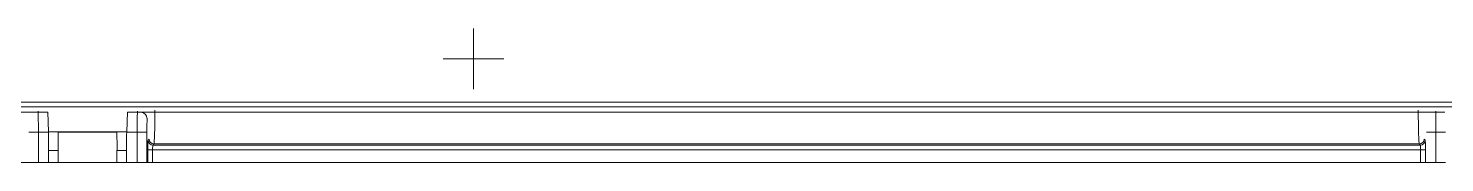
# Model space of a CAD drawing. Header units: inches. Extents: x 3778 to 56227, y -16914 to 35091.
# Drawn here: x 47082.6 to 47230.3, y -10810.7 to -10796.7 of the extents above; entities that cross this region are included whole.
import ezdxf

# ---------------------------------------------------------------- set-up
doc = ezdxf.new("R2010")
doc.units = ezdxf.units.IN
doc.header["$LTSCALE"] = 100
doc.header["$MEASUREMENT"] = 0
doc.layers.add('2-con', color=2, linetype='Continuous')
doc.layers.add('mark-B', color=2, linetype='Continuous', lineweight=20)

# ---------------------------------------------------------------- blocks, each defined once
blk = doc.blocks.new('무풍1way 일반')
for p, q in [((0, -253.28), (0, -246.97)), ((-3.16, -250.12), (3.16, -250.12))]:
    blk.add_line(p, q)
at = {"layer": 'mark-B'}
for p, q in [((-101.3, -239.33), (36.16, -239.33)), ((-100.3, -242.48), (-100.3, -239.33)), ((-100.3, -242.48), (-100.3, -239.33)), ((-99.2, -240.65), (-99.2, -239.33)), ((-99.2, -240.65), (-99.2, -239.33)), ((-98.7, -239.33), (-98.7, -240.65)), ((-98.7, -239.33), (-98.7, -240.65)), ((33.46, -240.65), (33.46, -239.33)), ((33.46, -240.65), (33.46, -239.33)), ((33.96, -239.33), (33.96, -240.65)), ((33.96, -239.33), (33.96, -240.65)), ((34.05, -242.49), (34.05, -239.33)), ((34.05, -242.49), (34.05, -239.33)), ((35.06, -239.33), (35.06, -242.48)), ((35.06, -239.33), (35.06, -242.48)), ((36.16, -240.59), (36.16, -239.33)), ((36.16, -239.33), (37.17, -239.33)), ((36.16, -240.59), (37.17, -240.59)), ((37.17, -239.33), (37.17, -240.59)), ((37.17, -239.33), (43.29, -239.33)), ((43.29, -240.59), (43.29, -239.33)), ((43.29, -239.33), (44.3, -239.33)), ((43.29, -240.59), (44.3, -240.59)), ((44.3, -240.59), (44.3, -239.33)), ((44.3, -239.33), (196.82, -239.33)), ((45.36, -242.48), (45.36, -239.33)), ((45.36, -242.48), (45.36, -239.33)), ((-98.7, -240.65), (-99.2, -240.65)), ((-98.7, -240.65), (-99.2, -240.65)), ((-99.17, -241.65), (-99.06, -241.76)), ((-99.17, -241.65), (-99.06, -241.76)), ((-98.7, -240.65), (33.46, -240.65)), ((-98.7, -240.65), (33.46, -240.65)), ((33.42, -241.15), (-98.67, -241.15)), ((-98.67, -241.15), (-98.56, -241.26)), ((33.42, -241.15), (-98.67, -241.15)), ((-98.67, -241.15), (-98.56, -241.26)), ((-98.56, -241.26), (33.32, -241.26)), ((-98.56, -241.26), (33.32, -241.26)), ((33.32, -241.26), (33.42, -241.15)), ((33.32, -241.26), (33.42, -241.15)), ((33.96, -240.65), (33.46, -240.65)), ((33.96, -240.65), (33.46, -240.65)), ((33.93, -241.65), (33.82, -241.76)), ((33.93, -241.65), (33.82, -241.76)), ((-101.29, -242.48), (-100.3, -242.48)), ((-101.29, -242.48), (-100.3, -242.48)), ((35.06, -242.48), (36.15, -242.48)), ((35.06, -242.48), (36.15, -242.48)), ((36.15, -242.54), (36.08, -244.58)), ((36.97, -242.54), (36.15, -242.54)), ((37.18, -242.54), (36.97, -242.54)), ((37.18, -242.48), (43.28, -242.48)), ((37.18, -242.48), (43.28, -242.48)), ((37.18, -242.54), (43.28, -242.54)), ((43.49, -242.54), (43.28, -242.54)), ((44.31, -242.54), (43.49, -242.54)), ((44.31, -242.48), (45.36, -242.48)), ((44.31, -242.48), (45.36, -242.48)), ((44.31, -242.54), (44.38, -244.58)), ((-101.22, -244.58), (36.08, -244.58)), ((44.38, -244.58), (196.74, -244.58)), ((476.32, -245.6), (-476.32, -245.6)), ((-464.1, -245.12), (464.1, -245.12))]:
    blk.add_line(p, q, dxfattribs=at)
for centre, major_axis, ratio, start_param, end_param in [((36.15, -240.59), (0, -2.01), 0.008727, 0.245636, 1.570796), ((37.18, -240.59), (0, -2.01), 0.008727, 4.712389, 6.033203), ((43.28, -240.59), (0, -2.01), 0.008727, 0.249983, 1.570796), ((44.31, -240.59), (0, -2.01), 0.008727, 4.712389, 6.037549), ((-99.17, -240.65), (0, -1), 0.034921, 4.712368, 6.248257), ((-99.17, -240.65), (0, -1), 0.034921, 4.712368, 6.248257), ((-98.67, -241.65), (0.355, 0.355), 0.998782, 0.785703, 2.35589), ((-98.67, -241.65), (0.355, 0.355), 0.998782, 0.785703, 2.35589), ((-98.56, -241.76), (0.355, 0.355), 0.998782, 0.785703, 2.35589), ((-98.56, -241.76), (0.355, 0.355), 0.998782, 0.785703, 2.35589), ((-98.67, -240.65), (0.001, -0.502), 0.069841, 4.712303, 6.248193), ((-98.67, -240.65), (0.001, -0.502), 0.069841, 4.712303, 6.248193), ((-98.56, -244.77), (0, -3.51), 0.029932, 1.570781, 3.10667), ((-98.56, -244.77), (0, -3.51), 0.029932, 1.570781, 3.10667), ((33.32, -244.77), (0, -3.51), 0.029932, 3.176515, 4.712405), ((33.32, -244.77), (0, -3.51), 0.029932, 3.176515, 4.712405), ((33.32, -241.76), (-0.355, 0.355), 0.998782, 3.927295, 5.497483), ((33.32, -241.76), (-0.355, 0.355), 0.998782, 3.927295, 5.497483), ((33.42, -240.65), (-0.001, -0.502), 0.069841, 0.034992, 1.570882), ((33.42, -240.65), (-0.001, -0.502), 0.069841, 0.034992, 1.570882), ((33.42, -241.65), (-0.355, 0.355), 0.998782, 3.927295, 5.497483), ((33.42, -241.65), (-0.355, 0.355), 0.998782, 3.927295, 5.497483), ((33.93, -240.65), (0, -1), 0.034921, 0.034928, 1.570818), ((33.93, -240.65), (0, -1), 0.034921, 0.034928, 1.570818), ((-100.3, -242.49), (-1, 0), 0.017452, 3.176505, 4.712389), ((-100.23, -242.53), (0, -3.01), 0.023281, 4.694926, 5.497778), ((-100.3, -242.49), (-1, 0), 0.017452, 3.176505, 4.712389), ((-100.23, -242.53), (0, -3.01), 0.023281, 4.694926, 5.497778), ((33.98, -242.53), (0, -2.01), 0.034921, 0.785419, 1.588271), ((33.98, -242.53), (0, -2.01), 0.034921, 0.785419, 1.588271), ((35.06, -242.49), (-1, 0), 0.017452, 4.712389, 6.248273), ((35.06, -242.49), (-1, 0), 0.017452, 4.712389, 6.248273), ((34.99, -242.53), (0, -3.01), 0.023281, 0.785408, 1.588259), ((34.99, -242.53), (0, -3.01), 0.023281, 0.785408, 1.588259), ((45.36, -242.49), (-1, 0), 0.017452, 3.176505, 4.712389), ((45.43, -242.53), (0, -3.01), 0.023281, 4.694926, 5.497778), ((45.36, -242.49), (-1, 0), 0.017452, 3.176505, 4.712389), ((45.43, -242.53), (0, -3.01), 0.023281, 4.694926, 5.497778), ((35.04, -243.95), (-1, 0.04), 0.706884, 0.04936, 1.152169), ((35.04, -243.95), (-1, 0.04), 0.706884, 0.04936, 1.152169)]:
    blk.add_ellipse(centre, major_axis=major_axis, ratio=ratio, start_param=start_param, end_param=end_param, dxfattribs=at)
blk = doc.blocks.new('dpdjzjs')
at = {"layer": 'mark-B', "rotation": 180}
blk.add_blockref('무풍1way 일반', (183099.91, 90780.44), dxfattribs=at)

msp = doc.modelspace()

# ---------------------------------------------------------------- block references
at = {"layer": '2-con'}
msp.add_blockref('dpdjzjs', (-135970.86, -101830.44), dxfattribs=at)

doc.saveas('drawing.dxf')
